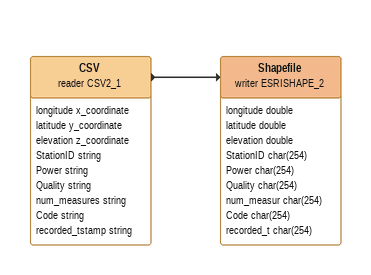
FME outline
CSV (reader CSV2_1)
    attributes: longitude x_coordinate, latitude y_coordinate, elevation z_coordinate, StationID string, Power string, Quality string, num_measures string, Code string, recorded_tstamp string
    -> Shapefile (writer ESRISHAPE_2)
Shapefile (writer ESRISHAPE_2)
    attributes: longitude double, latitude double, elevation double, StationID char(254), Power char(254), Quality char(254), num_measur char(254), Code char(254), recorded_t char(254)
